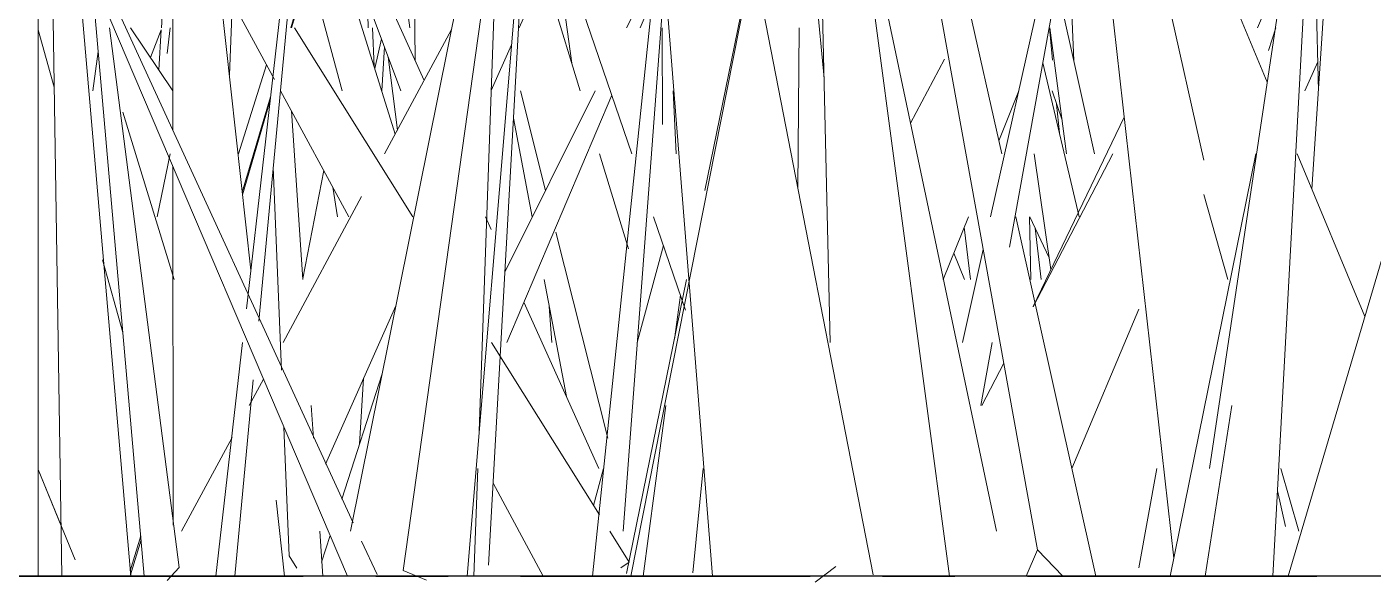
# Model space of a CAD drawing. Header units: millimetres. Extents: x -10020 to 20888, y -4665 to 12339.
# Drawn here: x 3083.4 to 3142.4, y 3047.7 to 3072.1 of the extents above; entities that cross this region are included whole.
import ezdxf

# ---------------------------------------------------------------- set-up
doc = ezdxf.new("R2010")
doc.units = ezdxf.units.MM
doc.linetypes.add('Grid Line 1_2_', pattern=[22.225, 12.7, -3.175, 3.175, -3.175])
doc.layers.add('A-FLOR-HRAL', color=11, linetype='Continuous', lineweight=9)
doc.layers.add('G-IMPT', color=8, linetype='Continuous', lineweight=9)

# ---------------------------------------------------------------- blocks, each defined once
blk = doc.blocks.new('Railing - 2_ x 1_2_-V9-West')
at = {"layer": 'A-FLOR-HRAL'}
blk.add_line((3083.898, 3048), (3083.898, 3933.825), dxfattribs=at)
blk = doc.blocks.new('Railing - Railing-408075-West')
blk.add_blockref('Railing - 2_ x 1_2_-V9-West', (0, 0))
blk = doc.blocks.new('Grass Array - 25_dwg-V38-West')
at = {"layer": 'G-IMPT'}
for p, q in [((3138.713, 3048), (3156.387, 3107.844)), ((3139.753, 3064.959), (3142.611, 3107.811)), ((3118.368, 3069.832), (3115.503, 3099.417)), ((3110.715, 3098.365), (3120.515, 3048.049)), ((3118.631, 3058.239), (3117.835, 3093.289)), ((3097.593, 3049.962), (3106.273, 3093.079)), ((3119.884, 3092.525), (3127.729, 3049.149)), ((3084.944, 3048), (3084.259, 3091.003)), ((3093.033, 3059.712), (3096.485, 3090.06)), ((3125.668, 3063.757), (3131.169, 3088.312)), ((3137.798, 3069.662), (3130.136, 3088.095)), ((3084.54, 3087.745), (3094.27, 3069.767)), ((3100.429, 3070.611), (3100.29, 3085.6)), ((3108.215, 3048), (3112.13, 3085.829)), ((3126.153, 3066.516), (3121.853, 3085.829)), ((3130.685, 3085.634), (3135.011, 3066.235)), ((3118.905, 3085.258), (3123.871, 3048)), ((3138.039, 3048), (3140.032, 3084.592)), ((3084.925, 3083.274), (3087.963, 3048)), ((3095.782, 3082.59), (3093.578, 3059.18)), ((3133.698, 3048.777), (3129.993, 3081.805)), ((3100.198, 3072.034), (3099.035, 3081.219)), ((3102.708, 3048), (3105.476, 3081.019)), ((3129.882, 3081.194), (3126.49, 3062.421)), ((3095.542, 3080.311), (3099.553, 3067.373)), ((3100.823, 3069.735), (3096.062, 3080.311)), ((3119.624, 3079.865), (3125.925, 3049.962)), ((3096.329, 3078.574), (3099.811, 3069.275)), ((3109.893, 3048), (3115.934, 3078.57)), ((3099.904, 3048.245), (3104.083, 3077.997)), ((3139.059, 3078.087), (3135.263, 3052.721)), ((3089.309, 3072.034), (3089.655, 3077.552)), ((3089.808, 3077.552), (3089.814, 3067.555)), ((3094.978, 3072.034), (3096.609, 3077.552)), ((3096.639, 3077.552), (3095.016, 3072.034)), ((3139.841, 3077.552), (3140.041, 3069.279)), ((3097.719, 3050.336), (3085.463, 3077.034)), ((3097.237, 3069.275), (3095.247, 3076.659)), ((3106.608, 3076.244), (3109.941, 3066.516)), ((3085.556, 3075.948), (3097.464, 3048)), ((3106.608, 3075.677), (3104.991, 3072.034)), ((3106.608, 3075.532), (3107.303, 3070.497)), ((3105.153, 3075.272), (3103.647, 3048.475)), ((3086.249, 3074.321), (3088.554, 3048)), ((3093.227, 3061.417), (3091.811, 3074.311)), ((3107.676, 3069.275), (3106.083, 3074.495)), ((3111.382, 3074.33), (3109.554, 3049.962)), ((3109.7, 3072.034), (3110.965, 3074.576)), ((3113.476, 3048), (3111.345, 3074.793)), ((3129.132, 3074.793), (3129.316, 3070.614)), ((3137.368, 3072.034), (3138.532, 3074.793)), ((3098.349, 3073.179), (3098.369, 3072.034)), ((3110.831, 3073.275), (3110.304, 3072.034)), ((3114.834, 3073.192), (3113.141, 3064.913)), ((3128.649, 3073.607), (3130.228, 3066.516)), ((3092.287, 3069.972), (3092.406, 3072.974)), ((3103.888, 3072.515), (3103.24, 3054.355)), ((3084.603, 3069.438), (3083.898, 3071.95)), ((3090.082, 3048.369), (3087.029, 3072.034)), ((3087.959, 3072.034), (3089.814, 3069.275)), ((3089.304, 3071.958), (3088.83, 3070.74)), ((3089.194, 3070.198), (3089.304, 3071.958)), ((3089.566, 3070.919), (3089.697, 3072.034)), ((3100.328, 3063.757), (3095.144, 3072.034)), ((3098.63, 3070.349), (3098.566, 3072.034)), ((3099.093, 3066.516), (3102.023, 3071.967)), ((3111.272, 3072.034), (3111.279, 3067.806)), ((3117.214, 3064.997), (3117.267, 3072.034)), ((3128.243, 3072.034), (3128.379, 3070.617)), ((3129.002, 3066.516), (3128.272, 3072.034)), ((3138.172, 3072.034), (3137.851, 3071.043)), ((3098.956, 3071.558), (3098.66, 3070.253)), ((3104.66, 3071.288), (3103.773, 3069.29)), ((3086.304, 3069.275), (3086.54, 3071.006)), ((3099.09, 3071.201), (3098.968, 3069.275)), ((3099.253, 3070.764), (3099.653, 3067.558)), ((3092.695, 3066.516), (3093.92, 3070.414)), ((3122.153, 3067.863), (3123.65, 3070.668)), ((3127.952, 3070.511), (3129.556, 3063.757)), ((3139.44, 3069.275), (3140.011, 3070.543)), ((3092.852, 3064.836), (3094.086, 3069.014)), ((3094.536, 3069.275), (3097.523, 3063.757)), ((3104.369, 3061.325), (3108.327, 3069.275)), ((3109.057, 3069.094), (3104.452, 3058.239)), ((3105.05, 3069.275), (3106.15, 3064.903)), ((3111.875, 3066.516), (3111.75, 3069.275)), ((3126.91, 3069.275), (3126.028, 3067.078)), ((3128.361, 3069.275), (3128.806, 3067.996)), ((3087.618, 3068.344), (3089.863, 3060.998)), ((3094.069, 3068.815), (3092.864, 3064.721)), ((3095.508, 3060.998), (3095.012, 3068.396)), ((3128.562, 3068.696), (3128.683, 3067.431)), ((3104.748, 3068.075), (3105.568, 3063.757)), ((3127.527, 3059.824), (3131.528, 3068.121)), ((3089.12, 3063.757), (3089.693, 3066.516)), ((3089.815, 3065.953), (3089.825, 3050.225)), ((3109.79, 3062.35), (3108.519, 3066.516)), ((3131.027, 3066.516), (3127.531, 3059.805)), ((3128.305, 3061.436), (3127.577, 3066.516)), ((3137.305, 3066.516), (3133.54, 3048)), ((3142.073, 3059.378), (3139.106, 3066.516)), ((3094.213, 3065.924), (3094.578, 3057.035)), ((3096.427, 3065.781), (3095.505, 3061.047)), ((3096.824, 3065.048), (3097.036, 3063.757)), ((3094.643, 3058.239), (3098.087, 3064.645)), ((3135.011, 3064.726), (3136.064, 3060.998)), ((3103.767, 3063.195), (3103.515, 3063.757)), ((3110.886, 3063.757), (3112.288, 3059.663)), ((3124.695, 3063.757), (3123.587, 3060.998)), ((3130.275, 3048), (3126.767, 3063.757)), ((3127.378, 3063.757), (3127.43, 3060.998)), ((3128.231, 3061.952), (3127.394, 3063.757)), ((3106.608, 3063.085), (3108.882, 3054.048)), ((3124.508, 3063.292), (3124.793, 3060.998)), ((3127.881, 3060.998), (3127.624, 3063.261)), ((3111.318, 3062.497), (3110.176, 3058.239)), ((3087.618, 3058.686), (3086.726, 3061.869)), ((3124.525, 3060.998), (3124.055, 3062.163)), ((3124.432, 3058.239), (3125.347, 3062.322)), ((3106.092, 3060.998), (3107.065, 3055.872)), ((3112.34, 3060.998), (3109.705, 3048.113)), ((3112.063, 3060.321), (3111.806, 3058.384)), ((3099.584, 3059.852), (3096.503, 3052.909)), ((3108.483, 3052.721), (3105.203, 3060.008)), ((3106.421, 3058.239), (3106.314, 3059.826)), ((3129.224, 3052.721), (3132.171, 3059.708)), ((3091.701, 3048), (3092.866, 3058.239)), ((3108.514, 3050.689), (3103.785, 3058.239)), ((3125.734, 3058.239), (3125.236, 3055.48)), ((3126.247, 3057.341), (3125.278, 3055.48)), ((3093.335, 3056.604), (3092.525, 3048)), ((3093.16, 3055.48), (3093.783, 3056.639)), ((3098.984, 3056.869), (3097.216, 3051.378)), ((3098.173, 3056.672), (3097.99, 3053.782)), ((3095.974, 3054.041), (3095.878, 3055.48)), ((3111.42, 3055.48), (3110.427, 3048)), ((3135.081, 3048), (3136.24, 3055.48)), ((3094.681, 3054.532), (3094.913, 3048.892)), ((3090.194, 3049.962), (3092.406, 3054.078)), ((3084.944, 3050.131), (3083.898, 3052.665)), ((3085.529, 3048.711), (3083.898, 3052.665)), ((3103.182, 3052.721), (3103.014, 3048)), ((3108.696, 3052.721), (3108.26, 3051.094)), ((3113.062, 3052.721), (3112.616, 3048.137)), ((3132.171, 3048.362), (3132.959, 3052.721)), ((3138.401, 3052.721), (3139.181, 3049.962)), ((3103.849, 3052.067), (3106.05, 3048)), ((3094.701, 3048), (3094.335, 3051.334)), ((3138.243, 3051.743), (3138.594, 3050.167)), ((3087.944, 3048.227), (3088.399, 3049.767)), ((3088.414, 3049.595), (3087.959, 3048.048)), ((3096.379, 3048), (3096.248, 3049.962)), ((3096.704, 3049.785), (3096.326, 3048.612)), ((3098.763, 3048.062), (3098.087, 3049.534)), ((3109.815, 3048.613), (3108.97, 3049.962)), ((3095.247, 3048.347), (3094.913, 3048.892)), ((3127.234, 3048), (3127.718, 3049.149)), ((3128.834, 3048), (3127.729, 3049.149)), ((3090.082, 3048.369), (3089.566, 3047.812)), ((3099.904, 3048.245), (3100.927, 3047.816)), ((3109.815, 3048.613), (3109.448, 3048.365)), ((3118.877, 3048.424), (3117.969, 3047.736))]:
    blk.add_line(p, q, dxfattribs=at)
blk = doc.blocks.new('Grass Array - Grass Array-V40-West')
blk.add_blockref('Grass Array - 25_dwg-V38-West', (0, 0))

msp = doc.modelspace()

# ---------------------------------------------------------------- linework, layer by layer
msp.add_line((4710.823, 3048), (-7496.271, 3048))
at = {"linetype": 'Grid Line 1_2_'}
msp.add_line((-7496.271, 3048), (19186.713, 3048), dxfattribs=at)

# ---------------------------------------------------------------- block references
for name in ['Railing - Railing-408075-West', 'Grass Array - Grass Array-V40-West']:
    msp.add_blockref(name, (0, 0))

doc.saveas('drawing.dxf')
